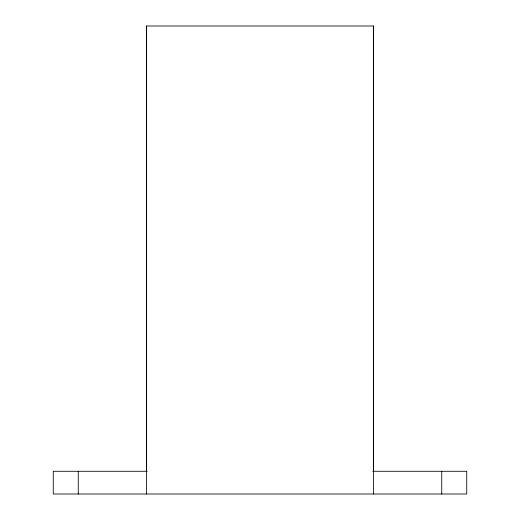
<?xml version="1.0" encoding="UTF-8"?>
<svg xmlns="http://www.w3.org/2000/svg" width="520" height="520" viewBox="0 0 520 520"><rect width="100%" height="100%" fill="white"/><g stroke="black" fill="none" stroke-linecap="round" stroke-linejoin="round"><path stroke-width="0.78" d="M147.219 471.282L53.261 471.282L53.261 494L466.739 494L466.739 471.282L372.781 471.282M441.747 471.282L441.747 494M373.581 494L373.581 26L146.419 26L146.419 494M373.366 26L373.366 471.25M146.633 26L146.633 471.25M78.254 471.282L78.254 494"/></g></svg>
